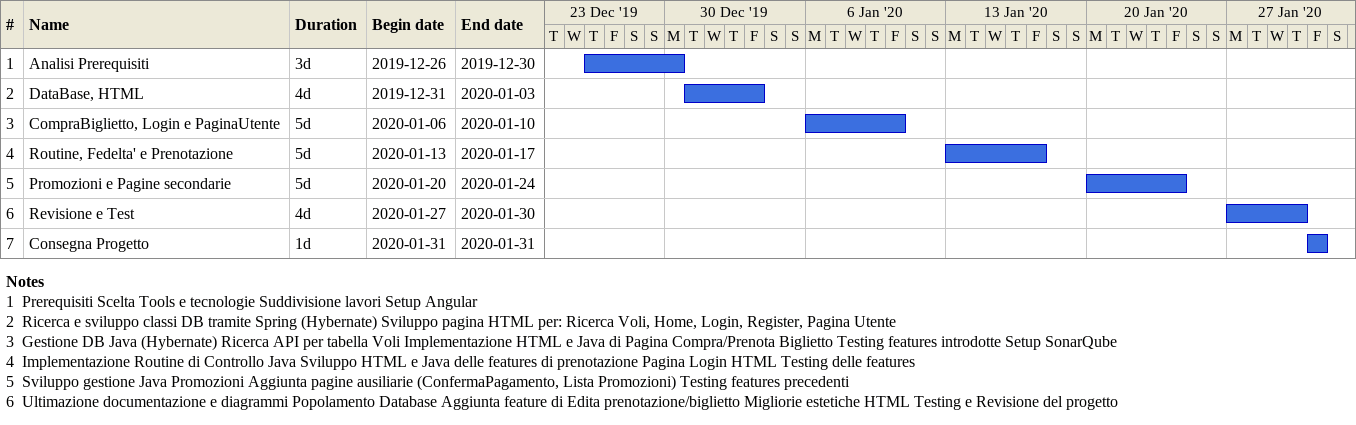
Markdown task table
| ID | Task | Duration | Start | Finish |
|---|---|---|---|---|
| 1 | Analisi Prerequisiti | 3d | 2019-12-26 | 2019-12-30 |
| 2 | DataBase, HTML | 4d | 2019-12-31 | 2020-01-03 |
| 3 | CompraBiglietto, Login e PaginaUtente | 5d | 2020-01-06 | 2020-01-10 |
| 4 | Routine, Fedelta' e Prenotazione | 5d | 2020-01-13 | 2020-01-17 |
| 5 | Promozioni e Pagine secondarie | 5d | 2020-01-20 | 2020-01-24 |
| 6 | Revisione e Test | 4d | 2020-01-27 | 2020-01-30 |
| 7 | Consegna Progetto | 1d | 2020-01-31 | 2020-01-31 |

Notes
- 1: Prerequisiti Scelta Tools e tecnologie Suddivisione lavori Setup Angular
- 2: Ricerca e sviluppo classi DB tramite Spring (Hybernate) Sviluppo pagina HTML per: Ricerca Voli, Home, Login, Register, Pagina Utente
- 3: Gestione DB Java (Hybernate) Ricerca API per tabella Voli Implementazione HTML e Java di Pagina Compra/Prenota Biglietto Testing features introdotte Setup SonarQube
- 4: Implementazione Routine di Controllo Java Sviluppo HTML e Java delle features di prenotazione Pagina Login HTML Testing delle features
- 5: Sviluppo gestione Java Promozioni Aggiunta pagine ausiliarie (ConfermaPagamento, Lista Promozioni) Testing features precedenti
- 6: Ultimazione documentazione e diagrammi Popolamento Database Aggiunta feature di Edita prenotazione/biglietto Migliorie estetiche HTML Testing e Revisione del progetto
